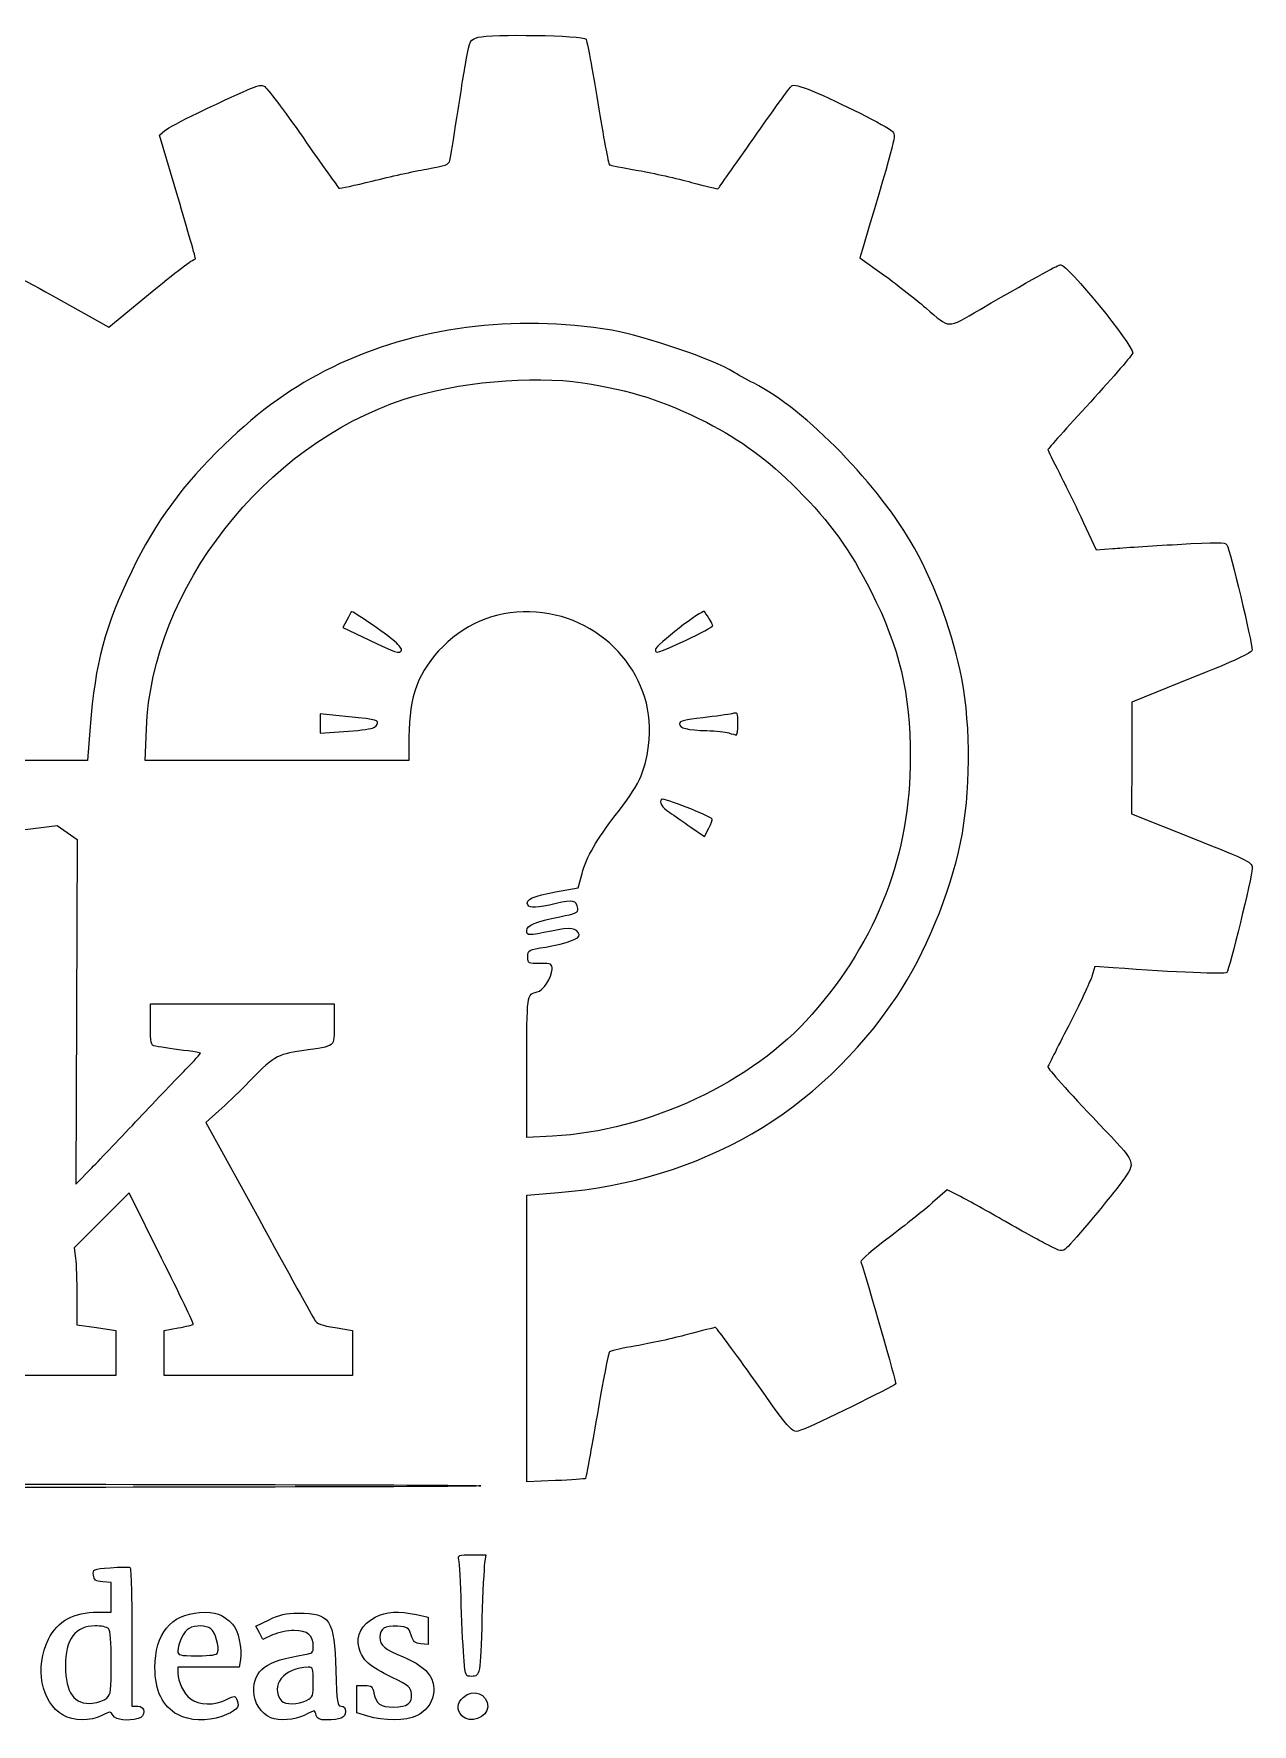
# Model space of a CAD drawing. Extents: x 1.8 to 46.9, y 1982.2 to 1997.9.
# Drawn here: x 35.88 to 46.92, y 1982.53 to 1997.87 of the extents above; entities that cross this region are included whole.
import ezdxf

# ---------------------------------------------------------------- set-up
doc = ezdxf.new("R2010")
doc.units = 0
doc.layers.add('Image', color=7, linetype='CONTINUOUS')

msp = doc.modelspace()

# ---------------------------------------------------------------- linework, layer by layer
at = {"layer": 'Image', "color": 7}
for points in [[(37.181544, 1996.385898), (37.016467, 1996.94719), (37.062817, 1996.98674)], [(43.399368, 1995.942894), (43.366923, 1995.833723), (43.568725, 1995.689333)], [(36.046846, 1995.489354), (36.556694, 1995.205887), (36.898328, 1995.486876)], [(45.394303, 1993.431497), (45.508969, 1993.18404), (45.659777, 1993.196768)], [(38.713597, 1992.548806), (38.678752, 1992.480333), (38.913904, 1992.368156)], [(36.386418, 1991.58169), (36.362231, 1991.274644), (35.627168, 1991.274644), (34.892107, 1991.274644), (34.891857, 1991.540056), (34.891607, 1991.805468), (34.34805, 1992.021871), (33.804492, 1992.238273), (33.817775, 1992.365346)], [(46.378261, 1992.023318), (45.83268, 1991.804025), (45.832015, 1991.297841), (45.831349, 1990.791659), (46.377789, 1990.573058)], [(38.613018, 1991.68307), (38.472495, 1991.696668), (38.472495, 1991.609575), (38.472495, 1991.522482), (38.685858, 1991.536777)], [(39.277467, 1991.488011), (39.277467, 1991.274641), (38.081066, 1991.274641), (36.884666, 1991.274641), (36.896088, 1991.56087)], [(35.526132, 1990.616346), (36.087358, 1990.684656), (36.177152, 1990.621364), (36.266945, 1990.558071), (36.26132, 1988.994681), (36.255695, 1987.431289), (36.401427, 1987.580928)], [(41.833428, 1990.67143), (41.957369, 1990.585619), (41.996257, 1990.661413)], [(40.60675, 1990.083216), (40.813337, 1990.119314), (40.847349, 1990.249463)], [(45.663728, 1989.394447), (45.496126, 1989.406642), (45.469471, 1989.315419)], [(36.932241, 1988.881044), (36.932241, 1989.067997), (37.764909, 1989.067997), (38.597576, 1989.067997), (38.597576, 1988.882048)], [(40.580273, 1987.866973), (40.346076, 1987.85435), (40.346076, 1988.489872), (40.346001, 1988.489763)], [(37.553893, 1988.097207), (37.436543, 1987.9929), (37.914735, 1987.120119)], [(37.034232, 1986.761455), (36.738624, 1987.3531), (36.489574, 1987.103343), (36.240521, 1986.853588), (36.253279, 1986.760935)], [(40.346001, 1986.032592), (40.346001, 1987.333039), (40.632232, 1987.356506)], [(44.265684, 1987.32709), (44.157156, 1987.381855), (44.026305, 1987.264696)], [(36.266036, 1986.413137), (36.266036, 1986.157991), (36.442965, 1986.131659), (36.619894, 1986.105326), (36.619894, 1985.90051), (36.619894, 1985.695694), (35.776755, 1985.695694), (34.933678, 1985.695694), (34.933664, 1985.901456)], [(38.607408, 1986.131596), (38.764115, 1986.106328), (38.764115, 1985.901019), (38.764115, 1985.695709), (37.91046, 1985.695709), (37.056977, 1985.695709), (37.056977, 1985.900215), (37.056977, 1986.104706), (37.184585, 1986.128436)], [(40.607748, 1984.743431), (40.346208, 1984.732128), (40.346208, 1986.032605), (40.346001, 1986.032592)], [(39.847762, 1984.072145), (39.974891, 1984.072145), (39.963469, 1983.994074)], [(36.456381, 1983.551659), (36.578169, 1983.551659), (36.578169, 1983.685699), (36.578169, 1983.819737), (36.500098, 1983.826112)], [(38.040569, 1983.344059), (37.952106, 1983.303904), (37.921071, 1983.363904), (37.890036, 1983.423904), (38.009538, 1983.482584)], [(39.345747, 1983.529008), (39.450848, 1983.506426), (39.450848, 1983.381926), (39.450848, 1983.257427), (39.385786, 1983.264027)], [(36.765422, 1983.321309), (36.765422, 1982.698036), (36.817457, 1982.698036)], [(37.74965, 1983.120965), (37.73849, 1983.052063), (37.460192, 1983.052063), (37.181888, 1983.052063), (37.181888, 1982.999338)], [(37.542308, 1983.184632), (37.542309, 1983.184831)], [(39.776648, 1983.109374), (39.776812, 1983.109366)], [(38.904446, 1982.606587), (38.805565, 1982.636991), (38.805565, 1982.761251), (38.805565, 1982.88551), (38.876095, 1982.88551)], [(36.140438, 1982.616611), (36.140433, 1982.616842)], [(37.180254, 1982.621516), (37.180229, 1982.621625)], [(39.75606, 1982.611465), (39.755951, 1982.611462)]]:
    msp.add_lwpolyline(points, dxfattribs=at)
for points in [[(41.790134, 1992.366693)], [(39.2102, 1992.271707)], [(38.94607, 1991.568442)], [(42.261187, 1991.608094)], [(42.028431, 1990.743685)], [(36.537413, 1982.771794)], [(38.348609, 1982.750745)], [(38.023279, 1982.593423)], [(38.904409, 1982.606493)]]:
    msp.add_lwpolyline(points, close=True, dxfattribs=at)
for points in [[(39.797478, 1997.628869), (39.830846, 1997.810664), (39.831018, 1997.810985), (39.906405, 1997.833477)], [(39.906405, 1997.833477), (40.012063, 1997.865004), (40.862668, 1997.851256), (40.883376, 1997.817666)], [(40.883376, 1997.817666), (40.891656, 1997.804113), (40.939634, 1997.543845), (40.989831, 1997.239278)], [(39.711273, 1997.103313), (39.740298, 1997.292225), (39.779088, 1997.528725), (39.797478, 1997.628869)], [(37.358975, 1997.145448), (37.878402, 1997.393221), (37.919698, 1997.409967), (37.963091, 1997.390457)], [(37.963091, 1997.390457), (37.985673, 1997.380279), (38.144804, 1997.170117), (38.316542, 1996.923455)], [(42.404054, 1996.919274), (42.578299, 1997.167257), (42.732584, 1997.379856), (42.746874, 1997.391716)], [(42.746874, 1997.391716), (42.765481, 1997.407129), (42.820164, 1997.393801), (42.93863, 1997.345027)], [(40.989831, 1997.239278), (41.040029, 1996.934711), (41.086694, 1996.682053), (41.09355, 1996.677818)], [(42.93863, 1997.345027), (43.165811, 1997.251487), (43.616951, 1997.024602), (43.660403, 1996.982038)], [(37.062817, 1996.98674), (37.088332, 1997.008505), (37.221595, 1997.079912), (37.358975, 1997.145448)], [(39.649031, 1996.716875), (39.654356, 1996.740499), (39.682241, 1996.914401), (39.711273, 1997.103313)], [(38.316542, 1996.923455), (38.48829, 1996.676793), (38.635111, 1996.47104), (38.642838, 1996.466227)], [(42.081457, 1996.460584), (42.084607, 1996.464897), (42.229793, 1996.671292), (42.404054, 1996.919274)], [(43.660403, 1996.982038), (43.697813, 1996.945395), (43.700401, 1996.95573), (43.399368, 1995.942894)], [(38.944681, 1996.529752), (39.102956, 1996.569504), (39.324066, 1996.618201), (39.436015, 1996.637969)], [(39.436015, 1996.637969), (39.609303, 1996.668569), (39.640953, 1996.680302), (39.649031, 1996.716875)], [(41.09355, 1996.677818), (41.10045, 1996.673588), (41.218421, 1996.650245), (41.355808, 1996.625959)], [(41.355808, 1996.625959), (41.493196, 1996.601671), (41.711368, 1996.552769), (41.840644, 1996.517285)], [(38.642838, 1996.466227), (38.650533, 1996.461412), (38.786391, 1996.49001), (38.944681, 1996.529752)], [(41.840644, 1996.517285), (41.969926, 1996.481802), (42.078295, 1996.456287), (42.081457, 1996.460584)], [(37.342397, 1995.823847), (37.344722, 1995.824264), (37.272347, 1996.077187), (37.181544, 1996.385898)], [(35.505995, 1995.755471), (35.527512, 1995.767588), (35.690843, 1995.687284), (36.046846, 1995.489354)], [(36.898328, 1995.486876), (37.181322, 1995.719634), (37.31131, 1995.818272), (37.342397, 1995.823847)], [(43.568725, 1995.689333), (43.679725, 1995.60992), (43.858214, 1995.469979), (43.965381, 1995.378354)], [(44.457913, 1995.366051), (45.016805, 1995.689153), (45.164352, 1995.771029), (45.187731, 1995.771029)], [(45.187731, 1995.771029), (45.251166, 1995.771029), (45.841809, 1995.047078), (45.841809, 1994.969333)], [(43.965381, 1995.378354), (44.189878, 1995.186424), (44.148954, 1995.187445), (44.457913, 1995.366051)], [(41.116002, 1995.175907), (40.228321, 1995.325334), (39.331801, 1995.206645), (38.579681, 1994.840122)], [(42.218313, 1994.798895), (42.054564, 1994.906366), (41.412337, 1995.126023), (41.116002, 1995.175907)], [(45.841809, 1994.969333), (45.841809, 1994.955807), (45.66852, 1994.755785), (45.456699, 1994.524818)], [(38.579681, 1994.840122), (38.228147, 1994.668813), (37.928163, 1994.45352), (37.601021, 1994.137758)], [(39.232394, 1994.550169), (39.706584, 1994.705956), (40.394979, 1994.769489), (40.853244, 1994.699762)], [(42.406856, 1994.695687), (42.332422, 1994.733231), (42.247571, 1994.779674), (42.218313, 1994.798895)], [(40.853244, 1994.699762), (41.288122, 1994.633589), (41.596349, 1994.535195), (41.974228, 1994.341906)], [(43.86187, 1993.200191), (43.554281, 1993.758785), (42.870118, 1994.461982), (42.406856, 1994.695687)], [(36.896088, 1991.56087), (36.946713, 1992.832312), (37.963499, 1994.133296), (39.232394, 1994.550169)], [(45.456699, 1994.524818), (45.244879, 1994.293853), (45.07159, 1994.10018), (45.07159, 1994.094437)], [(41.974228, 1994.341906), (42.292832, 1994.178934), (42.52795, 1994.005513), (42.802454, 1993.73101)], [(37.601021, 1994.137758), (37.222556, 1993.772458), (36.982314, 1993.443854), (36.763374, 1992.99202)], [(45.07159, 1994.094437), (45.07159, 1994.088699), (45.118405, 1993.99286), (45.1756, 1993.881473)], [(45.1756, 1993.881473), (45.23281, 1993.770086), (45.331217, 1993.567598), (45.394303, 1993.431497)], [(42.802454, 1993.73101), (43.096226, 1993.437236), (43.278419, 1993.184558), (43.468494, 1992.807291)], [(45.659777, 1993.196768), (45.742719, 1993.203758), (46.005695, 1993.220788), (46.244173, 1993.234623)], [(46.244173, 1993.234623), (46.608758, 1993.255751), (46.680566, 1993.255218), (46.695391, 1993.231233)], [(46.695391, 1993.231233), (46.723981, 1993.184972), (46.924512, 1992.346512), (46.924061, 1992.275204)], [(44.290756, 1992.017104), (44.216522, 1992.405828), (44.057152, 1992.84555), (43.86187, 1993.200191)], [(36.763374, 1992.99202), (36.517273, 1992.484111), (36.432695, 1992.167719), (36.386418, 1991.58169)], [(43.468494, 1992.807291), (43.728175, 1992.291844), (43.82398, 1991.88648), (43.823509, 1991.304977)], [(38.754487, 1992.62426), (38.751037, 1992.62045), (38.732699, 1992.586465), (38.713597, 1992.548806)], [(39.148974, 1992.354344), (39.064366, 1992.428639), (38.763424, 1992.634542), (38.754487, 1992.62426)], [(40.430977, 1992.620592), (40.110322, 1992.644643), (39.812062, 1992.534803), (39.587032, 1992.309775)], [(41.450608, 1991.410139), (41.534556, 1992.013359), (41.062987, 1992.573171), (40.430977, 1992.620592)], [(41.957227, 1992.624489), (41.939422, 1992.648116), (41.51171, 1992.318479), (41.51171, 1992.28114)], [(42.032145, 1992.49737), (42.032145, 1992.510841), (41.993445, 1992.576475), (41.957227, 1992.624489)], [(41.790161, 1992.366692), (41.92327, 1992.429234), (42.032145, 1992.488034), (42.032145, 1992.49737)], [(38.913904, 1992.368156), (39.159182, 1992.251149), (39.191079, 1992.240763), (39.2102, 1992.271707)], [(39.210197, 1992.271707), (39.216572, 1992.281989), (39.188942, 1992.319189), (39.148974, 1992.354344)], [(39.587032, 1992.309775), (39.363225, 1992.085961), (39.277591, 1991.858655), (39.277467, 1991.488011)], [(41.51171, 1992.28114), (41.51171, 1992.238638), (41.528712, 1992.243858), (41.790134, 1992.366693)], [(46.924061, 1992.275204), (46.923854, 1992.252082), (46.765148, 1992.178828), (46.378261, 1992.023318)], [(44.279596, 1990.528662), (44.372023, 1990.985407), (44.376351, 1991.567805), (44.290756, 1992.017104)], [(42.206766, 1991.698903), (42.176879, 1991.691403), (42.05742, 1991.674828), (41.941347, 1991.662078)], [(42.261134, 1991.60807), (42.261134, 1991.710316), (42.259934, 1991.712259), (42.206766, 1991.698903)], [(38.992924, 1991.614873), (38.992924, 1991.643995), (38.965609, 1991.6489), (38.613018, 1991.68307)], [(38.685858, 1991.536777), (38.803208, 1991.544644), (38.920319, 1991.558887), (38.94607, 1991.568442)], [(38.946079, 1991.568463), (38.971849, 1991.57801), (38.992924, 1991.59889), (38.992924, 1991.614873)], [(41.941347, 1991.662078), (41.781158, 1991.644483), (41.730296, 1991.631598), (41.730296, 1991.608618)], [(41.730296, 1991.608618), (41.730296, 1991.568628), (41.802581, 1991.550283), (41.98009, 1991.545228)], [(41.98009, 1991.545228), (42.060242, 1991.542903), (42.149234, 1991.533588), (42.177855, 1991.524423)], [(42.245512, 1991.505689), (42.253994, 1991.504564), (42.261187, 1991.550628), (42.261187, 1991.608094)], [(41.147195, 1990.77504), (41.362843, 1991.049403), (41.415844, 1991.160333), (41.450608, 1991.410139)], [(42.177855, 1991.524423), (42.206475, 1991.515251), (42.236932, 1991.506829), (42.245512, 1991.505689)], [(43.823509, 1991.304977), (43.822783, 1990.419157), (43.530972, 1989.655992), (42.930787, 1988.970343)], [(42.028453, 1990.743686), (41.995131, 1990.775831), (41.583414, 1990.938195), (41.569794, 1990.924576)], [(40.847349, 1990.249463), (40.884902, 1990.393168), (40.985136, 1990.56886), (41.147195, 1990.77504)], [(41.569794, 1990.924576), (41.542127, 1990.896916), (41.568819, 1990.852036), (41.642282, 1990.802511)], [(41.642282, 1990.802511), (41.679242, 1990.777604), (41.765239, 1990.718623), (41.833428, 1990.67143)], [(41.996257, 1990.661413), (42.017512, 1990.703106), (42.032129, 1990.740125), (42.028431, 1990.743685)], [(43.704241, 1989.137452), (43.951193, 1989.504347), (44.188347, 1990.077775), (44.279596, 1990.528662)], [(46.377789, 1990.573058), (46.917525, 1990.35714), (46.924224, 1990.353713), (46.924224, 1990.293778)], [(46.924224, 1990.293778), (46.924224, 1990.220923), (46.717586, 1989.378039), (46.693059, 1989.350857)], [(40.355148, 1989.965184), (40.326686, 1990.011226), (40.405023, 1990.047978), (40.60675, 1990.083216)], [(40.807384, 1989.932079), (40.794627, 1990.007893), (40.768639, 1990.013906), (40.611667, 1989.977191)], [(40.345962, 1989.731668), (40.345962, 1989.781228), (40.425256, 1989.8146), (40.644884, 1989.857491)], [(40.611667, 1989.977191), (40.436518, 1989.936226), (40.374814, 1989.933331), (40.355148, 1989.965184)], [(40.644884, 1989.857491), (40.794043, 1989.886614), (40.813496, 1989.895546), (40.807384, 1989.932079)], [(40.570724, 1989.728068), (40.355476, 1989.683459), (40.345962, 1989.683601), (40.345962, 1989.731668)], [(40.820148, 1989.695879), (40.799943, 1989.756853), (40.744255, 1989.764023), (40.570724, 1989.728068)], [(40.356395, 1989.494093), (40.356395, 1989.555105), (40.35857, 1989.556305), (40.519958, 1989.583226)], [(40.519958, 1989.583226), (40.71036, 1989.614981), (40.831906, 1989.660597), (40.820148, 1989.695879)], [(40.465694, 1989.433133), (40.358175, 1989.432308), (40.356395, 1989.433341), (40.356395, 1989.494093)], [(40.574993, 1989.378968), (40.574993, 1989.431618), (40.570118, 1989.43398), (40.465694, 1989.433133)], [(46.693059, 1989.350857), (46.677916, 1989.33396), (46.240561, 1989.352432), (45.663728, 1989.394447)], [(40.43896, 1989.175146), (40.492405, 1989.185053), (40.574993, 1989.308829), (40.574993, 1989.378968)], [(45.469471, 1989.315419), (45.454846, 1989.265252), (45.359297, 1989.062098), (45.257199, 1988.863984)], [(40.346001, 1988.489763), (40.346001, 1989.156307), (40.34623, 1989.157943), (40.43896, 1989.175146)], [(40.632232, 1987.356506), (41.92791, 1987.462714), (42.992337, 1988.079797), (43.704241, 1989.137452)], [(42.930787, 1988.970343), (42.393794, 1988.35688), (41.450136, 1987.913913), (40.580273, 1987.866973)], [(36.979086, 1988.684484), (36.934709, 1988.693559), (36.932241, 1988.703886), (36.932241, 1988.881044)], [(38.597576, 1988.882048), (38.597576, 1988.666948), (38.626308, 1988.690761), (38.307304, 1988.641472)], [(45.257199, 1988.863984), (45.155102, 1988.665868), (45.07158, 1988.500482), (45.07158, 1988.496458)], [(37.27534, 1988.640271), (37.157299, 1988.654064), (37.047442, 1988.670474), (36.979086, 1988.684484)], [(37.385861, 1988.621319), (37.382111, 1988.625069), (37.332363, 1988.633596), (37.27534, 1988.640271)], [(38.307304, 1988.641472), (38.066862, 1988.604325), (38.061787, 1988.601175), (37.785723, 1988.318678)], [(37.250945, 1988.470772), (37.328908, 1988.54982), (37.389635, 1988.617561), (37.385861, 1988.621319)], [(45.07158, 1988.496458), (45.07158, 1988.477806), (45.248403, 1988.280321), (45.533339, 1987.980781)], [(36.828167, 1988.028811), (36.98272, 1988.192844), (37.172982, 1988.391727), (37.250945, 1988.470772)], [(37.785723, 1988.318678), (37.722746, 1988.254239), (37.618441, 1988.154576), (37.553893, 1988.097207)], [(36.401427, 1987.580928), (36.481579, 1987.663229), (36.673605, 1987.864776), (36.828167, 1988.028811)], [(45.533339, 1987.980781), (45.882553, 1987.613655), (45.872492, 1987.638972), (45.74245, 1987.454777)], [(45.74245, 1987.454777), (45.658128, 1987.335332), (45.303621, 1986.910386), (45.241063, 1986.853772)], [(44.026305, 1987.264696), (43.95435, 1987.200256), (43.776777, 1987.058524), (43.631741, 1986.949732)], [(44.657939, 1987.109506), (44.501896, 1987.199052), (44.325379, 1987.296967), (44.265684, 1987.32709)], [(37.914735, 1987.120119), (38.177737, 1986.640088), (38.405927, 1986.226981), (38.421816, 1986.202103)], [(45.070406, 1986.881259), (44.999591, 1986.917244), (44.813994, 1987.019954), (44.657939, 1987.109506)], [(43.631741, 1986.949732), (43.486701, 1986.840942), (43.37145, 1986.741454), (43.375621, 1986.728648)], [(45.241063, 1986.853772), (45.200293, 1986.816872), (45.195643, 1986.817615), (45.070406, 1986.881259)], [(36.253279, 1986.760935), (36.260179, 1986.70998), (36.266036, 1986.553469), (36.266036, 1986.413137)], [(37.321016, 1986.160986), (37.325891, 1986.165861), (37.196808, 1986.436048), (37.034232, 1986.761455)], [(43.375621, 1986.728648), (43.438763, 1986.535014), (43.698037, 1985.626725), (43.691909, 1985.620597)], [(38.421816, 1986.202103), (38.444136, 1986.167078), (38.486076, 1986.151163), (38.607408, 1986.131596)], [(37.184585, 1986.128436), (37.25477, 1986.141478), (37.316179, 1986.156141), (37.321016, 1986.160986)], [(41.803364, 1986.068554), (41.67169, 1986.033191), (41.462113, 1985.987081), (41.337617, 1985.966087)], [(42.056268, 1986.132881), (42.048843, 1986.132862), (41.935038, 1986.103916), (41.803364, 1986.068554)], [(42.37766, 1985.700966), (42.20833, 1985.938538), (42.063702, 1986.132898), (42.056268, 1986.132881)], [(41.095157, 1985.910722), (41.086382, 1985.901257), (41.035787, 1985.64124), (40.982934, 1985.332889)], [(41.337617, 1985.966087), (41.213118, 1985.945094), (41.104006, 1985.920172), (41.095157, 1985.910722)], [(42.857352, 1985.210724), (42.743564, 1985.171964), (42.784625, 1985.13), (42.37766, 1985.700966)], [(43.691909, 1985.620597), (43.668254, 1985.597054), (42.936977, 1985.237855), (42.857352, 1985.210724)], [(40.982934, 1985.332889), (40.930082, 1985.024542), (40.882857, 1984.768314), (40.878048, 1984.763493)], [(20.851179, 1984.717384), (33.556291, 1984.717384), (39.929668, 1984.710409), (39.929668, 1984.696571)], [(39.929668, 1984.696571), (39.929668, 1984.682704), (33.556291, 1984.675774), (20.851179, 1984.675774)], [(40.878048, 1984.763493), (40.873173, 1984.758618), (40.751582, 1984.749656), (40.607748, 1984.743431)], [(39.730305, 1984.0253), (39.721042, 1984.069812), (39.726855, 1984.072145), (39.847762, 1984.072145)], [(36.415756, 1983.886674), (36.409606, 1983.939774), (36.412306, 1983.941012), (36.568794, 1983.954257)], [(36.500098, 1983.826112), (36.433558, 1983.831737), (36.421119, 1983.840467), (36.415756, 1983.886674)], [(36.568794, 1983.954257), (36.656439, 1983.961682), (36.73653, 1983.962537), (36.746814, 1983.956132)], [(36.746814, 1983.956132), (36.757172, 1983.949757), (36.765422, 1983.667092), (36.765422, 1983.321309)], [(39.752092, 1983.614173), (39.745492, 1983.81454), (39.735615, 1983.99954), (39.730305, 1984.0253)], [(39.963469, 1983.994074), (39.957094, 1983.951129), (39.946466, 1983.728653), (39.939551, 1983.499679)], [(39.776812, 1983.109366), (39.769912, 1983.18664), (39.758737, 1983.413811), (39.752092, 1983.614173)], [(36.008175, 1983.305771), (36.091383, 1983.471539), (36.237401, 1983.551659), (36.456381, 1983.551659)], [(36.43113, 1983.426759), (36.251889, 1983.426759), (36.16187, 1983.30497), (36.16187, 1983.062467)], [(36.553212, 1983.401776), (36.539389, 1983.415599), (36.484512, 1983.426759), (36.43113, 1983.426759)], [(36.973696, 1983.050334), (36.973696, 1983.353898), (37.118099, 1983.531227), (37.378791, 1983.54783)], [(37.480869, 1983.400159), (37.436469, 1983.432634), (37.339602, 1983.434621), (37.282813, 1983.404059)], [(37.378791, 1983.54783), (37.519926, 1983.556905), (37.594492, 1983.530558), (37.676143, 1983.443128)], [(37.676143, 1983.443128), (37.729153, 1983.386346), (37.766311, 1983.223601), (37.74965, 1983.120965)], [(38.009538, 1983.482584), (38.106509, 1983.530201), (38.156864, 1983.541264), (38.276677, 1983.541264)], [(38.276677, 1983.541264), (38.564123, 1983.541264), (38.600507, 1983.485696), (38.614049, 1983.026051)], [(38.824988, 1983.223668), (38.793893, 1983.339105), (38.847578, 1983.442504), (38.971279, 1983.504828)], [(38.971279, 1983.504828), (39.07388, 1983.556571), (39.184375, 1983.563748), (39.345747, 1983.529008)], [(39.173408, 1983.422675), (39.056961, 1983.4301), (39.013699, 1983.403272), (39.013699, 1983.323262)], [(39.297323, 1983.343401), (39.275273, 1983.411906), (39.2679, 1983.416638), (39.173408, 1983.422675)], [(39.939551, 1983.499679), (39.924146, 1982.978707), (39.922279, 1982.96885), (39.847283, 1982.96885)], [(36.140433, 1982.616842), (35.940997, 1982.732544), (35.879983, 1983.050364), (36.008175, 1983.305771)], [(36.578194, 1983.092755), (36.578194, 1983.28592), (36.570207, 1983.384788), (36.553212, 1983.401776)], [(37.282813, 1983.404059), (37.237378, 1983.379872), (37.181859, 1983.266538), (37.181859, 1983.198244)], [(37.542309, 1983.184831), (37.560114, 1983.231383), (37.520259, 1983.371379), (37.480869, 1983.400159)], [(38.237136, 1983.384664), (38.175726, 1983.384414), (38.090819, 1983.366859), (38.040569, 1983.344059)], [(38.410052, 1983.235717), (38.410052, 1983.340764), (38.358505, 1983.385169), (38.237136, 1983.384664)], [(39.013699, 1983.323262), (39.013699, 1983.249387), (39.056802, 1983.21314), (39.223898, 1983.146492)], [(39.385786, 1983.264027), (39.332071, 1983.269352), (39.316636, 1983.28316), (39.297323, 1983.343401)], [(37.181859, 1983.198244), (37.181859, 1983.159079), (37.194887, 1983.155937), (37.356582, 1983.155937)], [(37.356582, 1983.155937), (37.485838, 1983.155937), (37.53415, 1983.163362), (37.542308, 1983.184632)], [(37.869116, 1982.82986), (37.869842, 1983.029883), (37.979025, 1983.109225), (38.33198, 1983.166222)], [(38.33198, 1983.166222), (38.400065, 1983.177112), (38.410052, 1983.186157), (38.410052, 1983.235717)], [(39.124398, 1982.958645), (38.919007, 1983.05936), (38.853657, 1983.117212), (38.824988, 1983.223668)], [(39.223898, 1983.146492), (39.301498, 1983.11554), (39.391288, 1983.060711), (39.430326, 1983.020425)], [(39.847283, 1982.96885), (39.790658, 1982.96885), (39.78885, 1982.9726), (39.776648, 1983.109374)], [(36.16187, 1983.062467), (36.16187, 1982.820324), (36.243452, 1982.708321), (36.407308, 1982.725512)], [(36.537394, 1982.771794), (36.574084, 1982.805004), (36.578194, 1982.837111), (36.578194, 1983.092755)], [(37.180229, 1982.621625), (37.043319, 1982.694015), (36.973696, 1982.838548), (36.973696, 1983.050334)], [(37.181888, 1982.999338), (37.181888, 1982.918821), (37.232903, 1982.814278), (37.296661, 1982.764105)], [(38.363198, 1983.051939), (38.147073, 1983.0514), (38.010998, 1982.879873), (38.121269, 1982.746995)], [(38.410043, 1982.917289), (38.410043, 1983.043223), (38.406893, 1983.052045), (38.363198, 1983.051939)], [(38.614049, 1983.026051), (38.623124, 1982.723228), (38.626807, 1982.69819), (38.662604, 1982.69819)], [(39.301007, 1982.810895), (39.295382, 1982.868772), (39.277884, 1982.883367), (39.124398, 1982.958645)], [(39.430326, 1983.020425), (39.555409, 1982.891382), (39.514993, 1982.696178), (39.345284, 1982.609643)], [(38.023244, 1982.593432), (37.939858, 1982.62716), (37.868796, 1982.736187), (37.869116, 1982.82986)], [(38.348633, 1982.750751), (38.40705, 1982.780968), (38.410043, 1982.789106), (38.410043, 1982.917289)], [(38.876095, 1982.88551), (38.939845, 1982.88551), (38.94793, 1982.87861), (38.959904, 1982.814748)], [(38.959904, 1982.814748), (38.977979, 1982.719107), (39.019371, 1982.690169), (39.138615, 1982.690169)], [(39.138615, 1982.690169), (39.262768, 1982.690169), (39.309404, 1982.724826), (39.301007, 1982.810895)], [(39.769773, 1982.77792), (39.858611, 1982.861384), (39.992224, 1982.81077), (39.992224, 1982.693657)], [(36.407308, 1982.725512), (36.456448, 1982.730537), (36.514984, 1982.751559), (36.537413, 1982.771794)], [(36.595176, 1982.613161), (36.570456, 1982.652641), (36.569128, 1982.652641), (36.491751, 1982.613161)], [(36.817457, 1982.698036), (36.888227, 1982.698036), (36.892551, 1982.604999), (36.822782, 1982.586266)], [(37.296661, 1982.764105), (37.369366, 1982.706918), (37.518154, 1982.703858), (37.623159, 1982.757505)], [(37.719883, 1982.749023), (37.746621, 1982.690373), (37.707388, 1982.650408), (37.578961, 1982.605046)], [(37.623159, 1982.757505), (37.698391, 1982.795853), (37.698579, 1982.795853), (37.719883, 1982.749023)], [(38.121269, 1982.746995), (38.152387, 1982.709503), (38.272687, 1982.71149), (38.348609, 1982.750745)], [(38.417224, 1982.65658), (38.412349, 1982.65658), (38.371707, 1982.63771), (38.326819, 1982.61494)], [(38.436897, 1982.61494), (38.430747, 1982.637792), (38.422017, 1982.65658), (38.417224, 1982.65658)], [(38.701492, 1982.648585), (38.701492, 1982.592958), (38.657699, 1982.574043), (38.527804, 1982.573593)], [(38.662604, 1982.69819), (38.689702, 1982.69819), (38.701492, 1982.683047), (38.701492, 1982.648585)], [(39.755951, 1982.611462), (39.708003, 1982.664449), (39.712961, 1982.724639), (39.769773, 1982.77792)], [(39.992224, 1982.693657), (39.992224, 1982.592915), (39.825392, 1982.534852), (39.75606, 1982.611465)], [(36.491751, 1982.613161), (36.38774, 1982.560091), (36.235392, 1982.561629), (36.140438, 1982.616611)], [(36.822782, 1982.586266), (36.724059, 1982.559694), (36.620899, 1982.571911), (36.595176, 1982.613161)], [(37.578961, 1982.605046), (37.444737, 1982.557699), (37.288915, 1982.564171), (37.180254, 1982.621516)], [(38.326819, 1982.61494), (38.242763, 1982.572055), (38.100995, 1982.562028), (38.023279, 1982.593423)], [(38.527804, 1982.573593), (38.465172, 1982.573364), (38.445424, 1982.582368), (38.436897, 1982.61494)], [(39.345284, 1982.609643), (39.257245, 1982.564755), (39.045073, 1982.563248), (38.904409, 1982.606493)]]:
    msp.add_open_spline(points, degree=3, dxfattribs=at)

doc.saveas('drawing.dxf')
